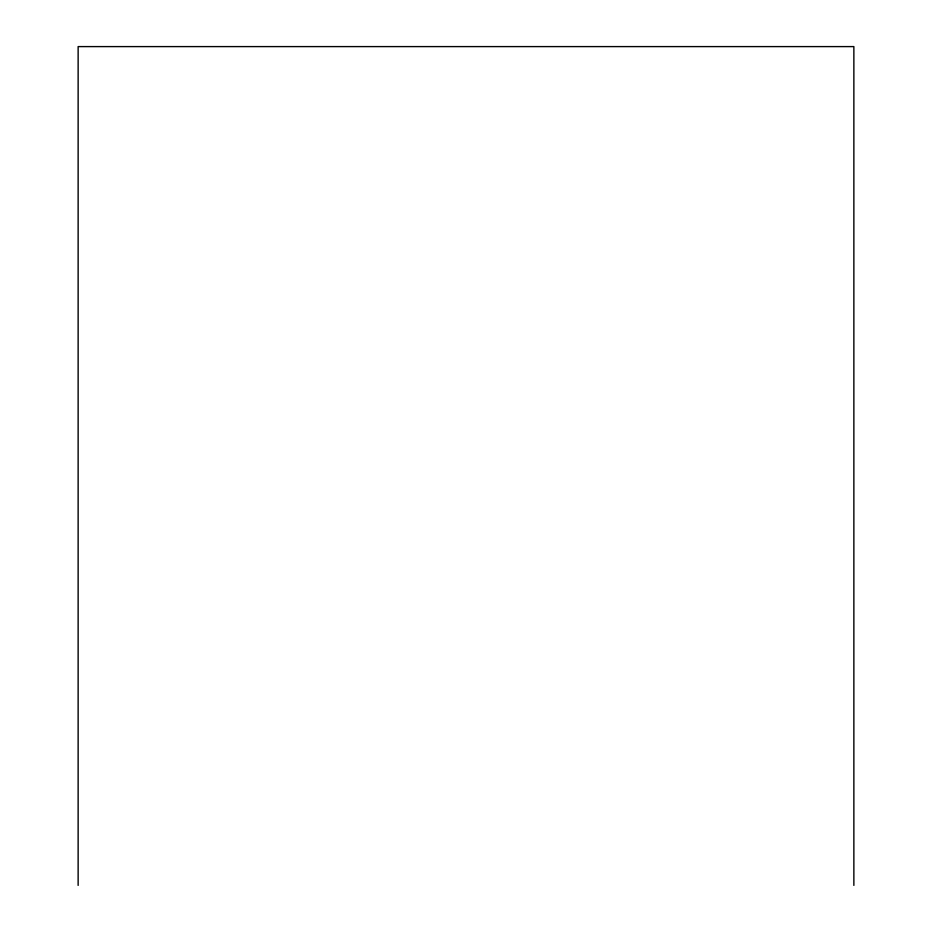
<?xml version="1.0" encoding="UTF-8"?>
<svg xmlns="http://www.w3.org/2000/svg" width="932" height="932" viewBox="0 0 932 932"><rect width="100%" height="100%" fill="white"/><g stroke="black" fill="none" stroke-linecap="round" stroke-linejoin="round"><path stroke-width="1.4" d="M853.863 885.4L853.863 46.6L78.137 46.6L78.137 885.4"/></g></svg>
